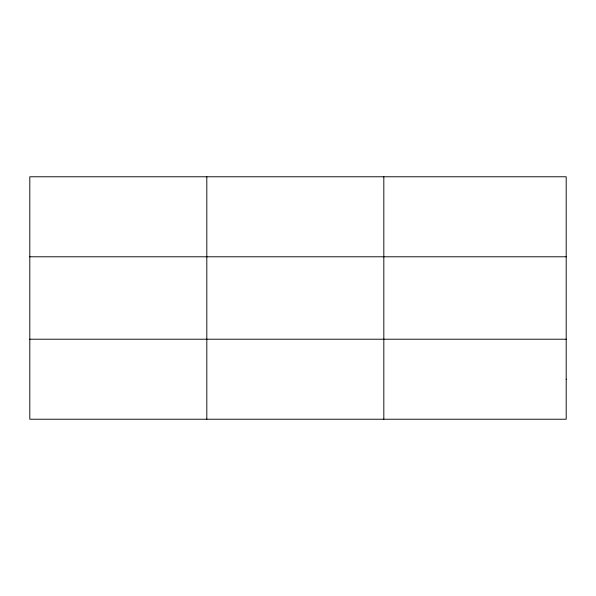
<?xml version="1.0" encoding="UTF-8"?>
<svg xmlns="http://www.w3.org/2000/svg" width="596" height="596" viewBox="0 0 596 596"><rect width="100%" height="100%" fill="white"/><g stroke="black" fill="none" stroke-linecap="round" stroke-linejoin="round"><path stroke-width="0.89" d="M206.812 176.774L206.812 419.226M383.824 176.774L383.824 419.226M29.8 256.787L566.2 256.787M29.8 339.213L566.2 339.213M566.2 379.22L566.2 419.226L29.8 419.226L29.8 176.774L566.2 176.774L566.2 379.22"/></g></svg>
